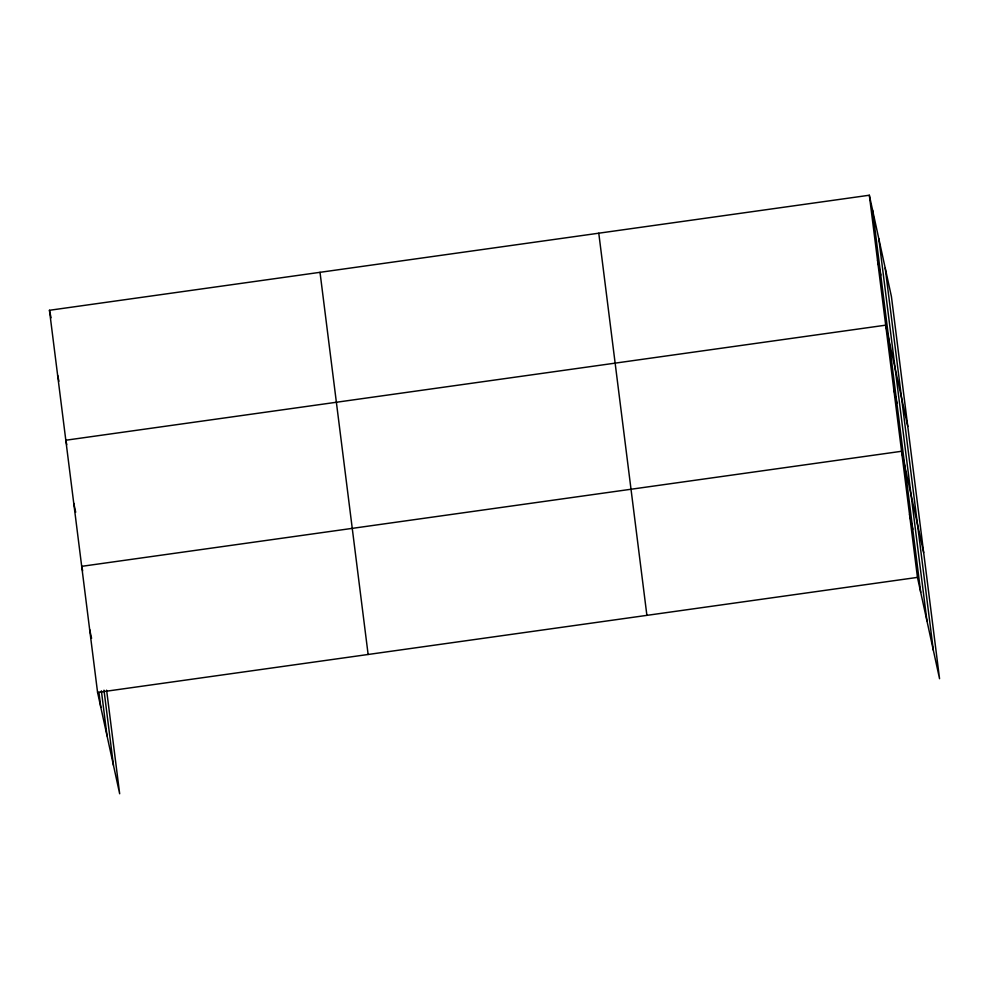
<?xml version="1.0" encoding="UTF-8"?>
<svg xmlns="http://www.w3.org/2000/svg" width="989" height="989" viewBox="0 0 989 989"><rect width="100%" height="100%" fill="white"/><g stroke="black" fill="none" stroke-linecap="round" stroke-linejoin="round"><path stroke-width="1.48" d="M106.614 690.174L119.669 793.771L97.577 692.448L49.45 310.286L869.331 195.229L891.423 296.552L939.55 678.714L917.458 577.391L869.331 195.229M97.577 692.448L917.458 577.391M877.515 260.206L880.766 275.103M907.791 426.482L885.699 325.171L65.806 440.229L66.782 444.691M893.636 388.22L896.887 403.129M923.664 552.604L901.572 451.281L81.691 566.338L82.668 570.801M909.521 514.329L912.773 529.239M49.45 310.286L51.069 317.741M57.634 375.251L58.932 381.222M73.755 503.277L75.696 512.228M89.628 629.387L91.581 638.338M885.204 268.031L933.332 650.193M878.801 238.658L926.928 620.808M872.582 210.138L920.71 592.3M598.778 233.206L646.893 615.356M320.016 272.321L368.131 654.483M103.993 690.186L113.451 765.251M101.373 690.829L107.035 735.865M98.937 692.337L100.816 707.358"/></g></svg>
